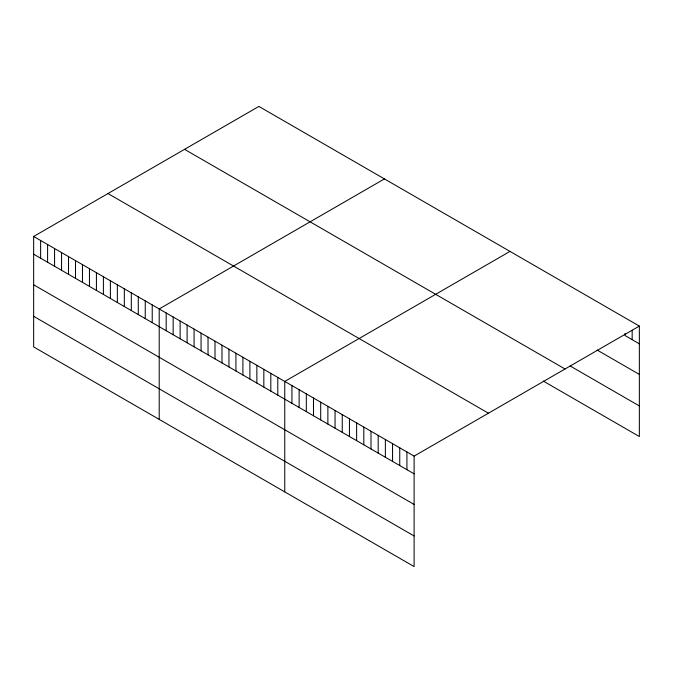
<?xml version="1.0" encoding="UTF-8"?>
<svg xmlns="http://www.w3.org/2000/svg" width="673" height="673" viewBox="0 0 673 673"><rect width="100%" height="100%" fill="white"/><g stroke="black" fill="none" stroke-linecap="round" stroke-linejoin="round"><path stroke-width="1.01" d="M33.65 236.459L414.114 456.117L414.114 566.573L33.65 346.915L33.65 236.459L258.886 106.427L639.35 326.085L639.35 436.541L543.229 381.044M384.434 178.909L159.207 308.949L159.207 419.405M509.991 251.399L284.755 381.44L284.755 491.896M414.114 456.117L639.35 326.085M639.35 343.81L624.973 335.507L624.973 333.421M597.128 350.036L639.35 374.407M570.182 366.003L639.35 405.937M184.553 149.339L565.026 368.997M107.974 193.546L488.447 413.205M33.65 254.184L414.114 473.842M33.65 284.788L414.114 504.447M33.65 316.318L414.114 535.977M632.166 330.275L632.166 339.655M406.929 451.97L406.929 469.695M399.745 447.823L399.745 465.548M392.552 443.675L392.552 461.4M385.368 439.528L385.368 457.245M378.184 435.372L378.184 453.097M371 431.225L371 448.95M363.807 427.077L363.807 444.803M356.623 422.93L356.623 440.655M349.438 418.783L349.438 436.499M342.246 414.627L342.246 432.352M335.061 410.48L335.061 428.205M327.877 406.332L327.877 424.057M320.693 402.185L320.693 419.91M313.5 398.029L313.5 415.754M306.316 393.882L306.316 411.607M299.132 389.734L299.132 407.459M291.947 385.587L291.947 403.312M277.781 377.41L277.781 395.135M270.807 373.38L270.807 391.106M263.833 369.359L263.833 387.076M256.859 365.33L256.859 383.055M249.885 361.3L249.885 379.025M242.903 357.27L242.903 374.996M235.929 353.249L235.929 370.974M228.955 349.22L228.955 366.945M221.981 345.19L221.981 362.915M215.007 341.169L215.007 358.886M208.033 337.139L208.033 354.864M201.059 333.11L201.059 350.835M194.076 329.08L194.076 346.805M187.102 325.059L187.102 342.784M180.128 321.029L180.128 338.755M173.154 317L173.154 334.725M166.181 312.979L166.181 330.704M152.224 304.919L152.224 322.645M145.25 300.898L145.25 318.615M138.276 296.869L138.276 314.594M131.302 292.839L131.302 310.564M124.328 288.81L124.328 306.535M117.354 284.788L117.354 302.514M110.38 280.759L110.38 298.484M103.398 276.729L103.398 294.454M96.424 272.708L96.424 290.425M89.45 268.678L89.45 286.404M82.476 264.649L82.476 282.374M75.502 260.628L75.502 278.344M68.528 256.598L68.528 274.323M61.554 252.568L61.554 270.294M54.572 248.539L54.572 266.264M47.598 244.518L47.598 262.243M40.624 240.488L40.624 258.213"/></g></svg>
